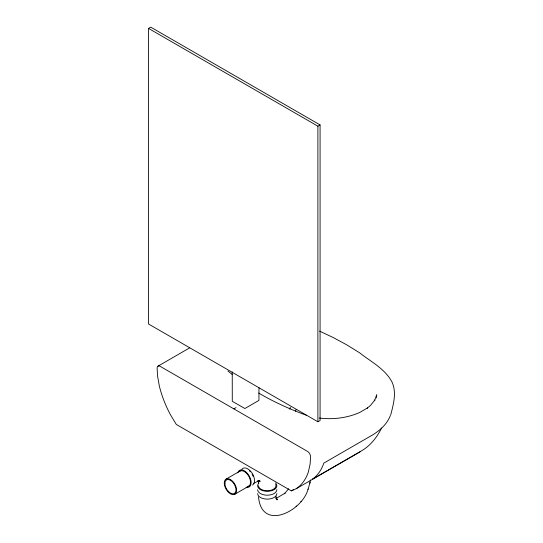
<?xml version="1.0" encoding="UTF-8"?>
<svg xmlns="http://www.w3.org/2000/svg" width="543" height="543" viewBox="0 0 543 543"><rect width="100%" height="100%" fill="white"/><g stroke="black" fill="none" stroke-linecap="round" stroke-linejoin="round"><path stroke-width="0.81" d="M376.408 397.897L376.754 394.591L374.65 400.374L374.887 400.001L370.401 405.519L367.156 408.18L367.448 407.963L359.683 412.49C347.052 418.062 332.852 419.725 319.203 418.029M309.856 483.209L310.372 479.958M289.786 409.232L290.288 407.257M390.356 415.565C387.207 423.879 380.236 430.226 372.837 434.807L323.818 463.104A77.622 44.811 60 0 1 312.72 479.007L361.74 450.71C370.611 445.531 377.093 437.108 381.607 428.013M390.702 414.927C393.417 404.481 396.777 392.711 392.141 382.313C385.306 368.921 370.903 361.747 359.561 352.78L346.658 344.785L333.158 337.502L319.576 331.121M258.516 496.872C261.617 531.814 302.417 511.187 308.132 488.992M307.996 489.46L310.121 482.306M288.666 488.775L284.403 493.797L285.048 493.119L276.815 498.08M296.057 506.66L296.702 505.981M300.856 501.596L301.189 501.243M296.173 488.748L297.259 487.94A77.622 44.811 60 0 0 308.349 472.03L310.134 463.932L310.555 456.731A4.351 2.511 60 0 0 307.487 451.389L160.192 366.355A4.351 2.511 60 0 0 157.124 368.147L157.538 375.831L159.323 385.992A77.622 44.811 60 0 0 170.421 414.709L176.332 424.47L291.347 490.872L296.173 488.748L360.661 451.518M148.551 28.412L150.744 27.15L320.078 124.917L320.078 420.506L317.893 421.768L148.551 324.001L148.551 28.412L317.893 126.18L320.078 124.917M158.02 366.145L189.527 347.954M233.836 408.872L236.001 407.63M226.078 479.116L240.495 470.795M234.807 494.239L249.223 485.917M253.506 483.446L259.045 480.664L257.511 481.173L259.948 480.935L258.149 480.874L260.111 481.478L258.359 480.82M291.347 490.872L293.546 489.603M306.551 415.32L301.636 413.515C286.853 407.752 272.348 401.175 258.712 393.037M227.931 370.998L232.397 374.643M276.129 498.508L277.575 499.689L276.075 498.291L277.018 499.825L276.014 497.592M275.973 496.214L276.333 499.18M258.244 480.888L258.516 483.114M317.893 126.18L317.893 421.768M258.97 387.722L258.95 400.388L244.879 408.526L232.282 401.304L232.241 371.846M295.582 411.214A6.394 3.692 0 0 1 296.437 409.368M237.786 472.831A9.611 5.545 60 0 1 249.149 475.878A9.611 5.545 60 0 1 246.108 487.247M239.986 471.093A8.729 5.036 60 0 1 249.244 477.141A8.729 5.036 60 0 1 247.432 486.603M241.859 469.369A9.611 5.545 60 0 1 251.877 472.858A9.611 5.545 60 0 1 252.549 485.014M249.339 470.727A8.729 5.036 60 0 1 250.35 471.738M252.108 474.168A8.729 5.036 60 0 1 253.086 476.211M275.674 484.437A8.729 5.036 0 0 1 268.385 490.736A8.729 5.036 0 0 1 258.516 485.741M276.855 489.664A9.611 5.545 0 0 1 267.244 495.209A9.611 5.545 0 0 1 257.633 489.664M275.566 482.971A9.611 5.545 0 0 1 267.244 491.293A9.611 5.545 0 0 1 258.923 482.971M276.855 493.58A9.611 5.545 0 0 1 267.244 499.132A9.611 5.545 0 0 1 257.633 493.58M224.273 483.114A8.729 5.036 60 0 0 233.531 494.632A8.729 5.036 60 0 0 233.531 482.286A8.729 5.036 60 0 0 224.273 483.114M224.897 483.474A7.846 4.534 60 0 0 233.219 493.831A7.846 4.534 60 0 0 233.219 482.727A7.846 4.534 60 0 0 224.897 483.474"/></g></svg>
